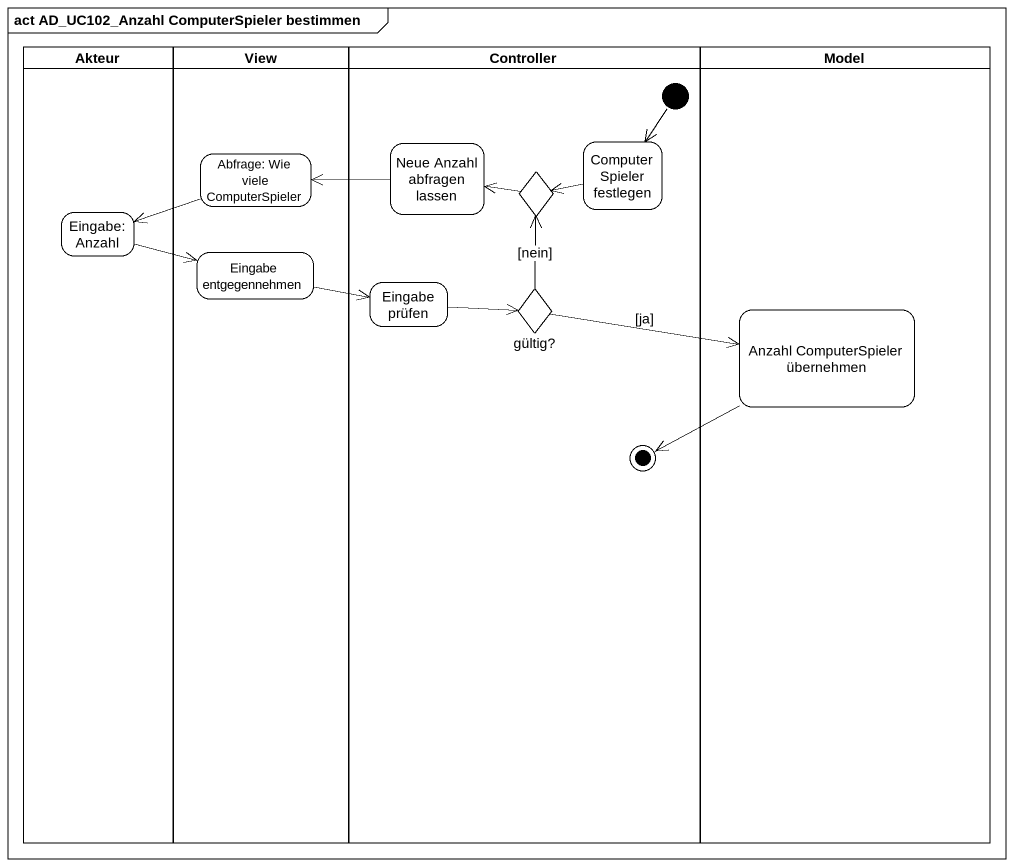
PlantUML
@startuml
mainframe act AD_UC102_Anzahl ComputerSpieler bestimmen
hide empty description
state Akteur <<partition>> {
  state "Eingabe: Anzahl" as Eingabe_Anzahl
}
state View <<partition>> {
  state "Abfrage: Wie viele ComputerSpieler" as Abfrage_Wie_viele
  state "Eingabe entgegennehmen" as Eingabe_entgegennehmen
}
state Controller <<partition>> {
  state "Neue Anzahl abfragen lassen" as Neue_Anzahl_abfragen_lassen
  state choice1 <<choice>>
  state "Computer Spieler festlegen" as Computer_Spieler_festlegen
  state "Eingabe prüfen" as Eingabe_prüfen
  state "gültig?" as gültig <<choice>>
  state final1 <<end>>
  [*] --> Computer_Spieler_festlegen
}
state Model <<partition>> {
  state "Anzahl ComputerSpieler übernehmen" as Anzahl_ComputerSpieler
}
Abfrage_Wie_viele -left-> Eingabe_Anzahl
Neue_Anzahl_abfragen_lassen -left-> Abfrage_Wie_viele
choice1 -left-> Neue_Anzahl_abfragen_lassen
Computer_Spieler_festlegen -left-> choice1
Eingabe_Anzahl -right-> Eingabe_entgegennehmen
Eingabe_entgegennehmen -right-> Eingabe_prüfen
Eingabe_prüfen -right-> gültig
gültig -up-> choice1 : [nein]
gültig -right-> Anzahl_ComputerSpieler : [ja]
Anzahl_ComputerSpieler -left-> final1
@enduml
